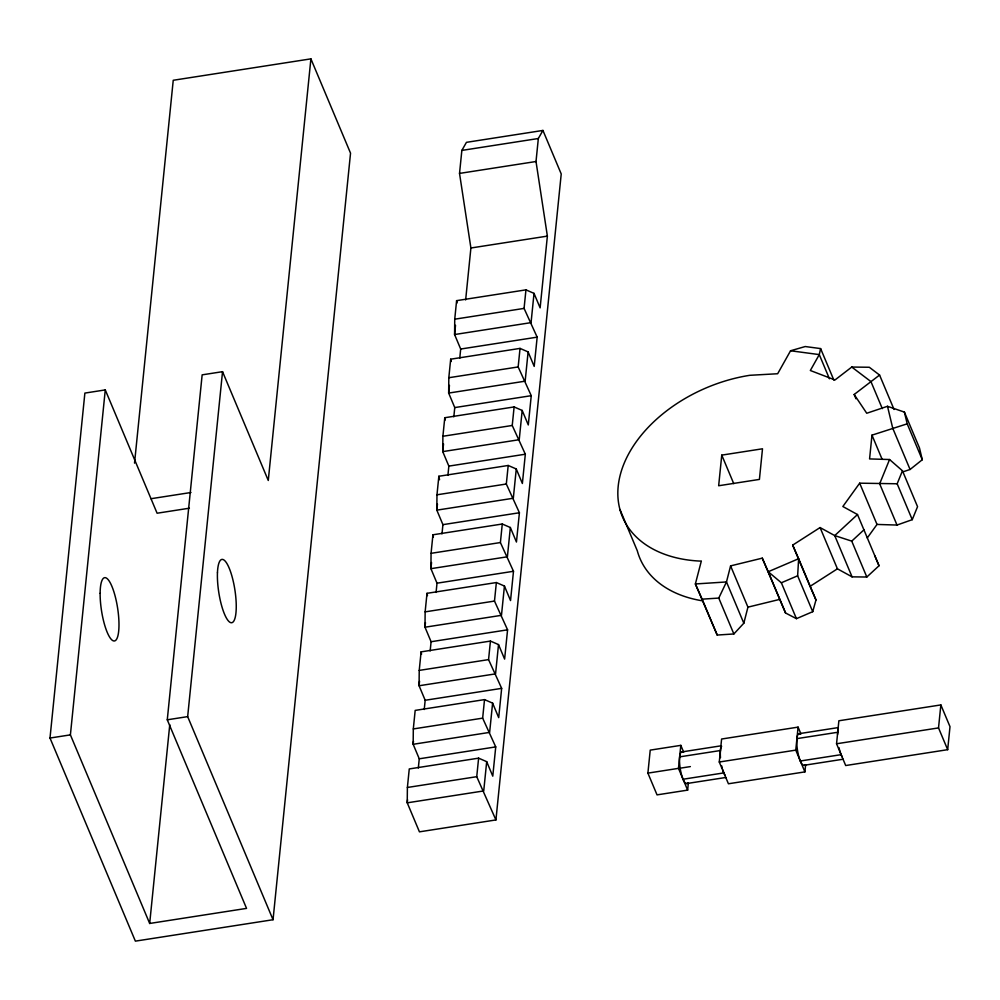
<?xml version="1.0" encoding="UTF-8"?>
<svg xmlns="http://www.w3.org/2000/svg" width="1000" height="1000" viewBox="0 0 1000 1000"><rect width="100%" height="100%" fill="white"/><g stroke="black" fill="none" stroke-linecap="round" stroke-linejoin="round"><path stroke-width="1.5" d="M418.325 768.037L419.263 758.8L413.162 744.287L413.312 728.938L415.175 710.4L484.525 699.613L482.65 718.15L495.737 746.9L492.775 776.162L486.688 761.663L478.612 758.15L409.263 768.938L407.388 787.475L407.238 802.825L419.438 831.838L495.925 819.938L561.225 173.962L542.938 130.438L466.45 142.338L461.85 150.412L459.525 173.412L470.9 248L465.65 299.925M430.163 650.962L431.087 641.725L425 627.212L425.138 611.862L427.013 593.325L496.362 582.55L494.487 601.075L507.575 629.825L504.613 659.1L498.512 644.587L490.438 641.075L421.1 651.862L419.225 670.4L419.075 685.75L425.175 700.263L424.237 709.5M441.987 533.888L442.925 524.65L436.825 510.15L436.975 494.8L438.85 476.262L508.2 465.475L506.325 484.012L519.412 512.75L516.45 542.025L510.35 527.513L502.275 524.012L432.938 534.788L431.062 553.325L430.913 568.675L437.013 583.188L436.075 592.425M453.825 416.825L454.762 407.575L448.663 393.075L448.812 377.725L450.688 359.188L520.037 348.4L518.162 366.938L531.25 395.688L528.288 424.95L522.188 410.45L514.113 406.938L444.775 417.725L442.9 436.262L442.75 451.613L448.85 466.112L447.912 475.363M542.938 130.438L538.337 138.512L536.013 161.513L547.375 236.112L540.125 307.875L534.025 293.375L525.95 289.862L456.6 300.65L454.738 319.188L454.588 334.538L460.688 349.038L459.75 358.288M833.888 380.175L820.612 348.587L805.238 346.538L790.562 350.763L777.663 373.738L749.862 375.3A128.062 86.512 -22.8 0 0 620.45 474.15A128.062 86.512 -22.8 0 0 699.9 561.075L701.35 560.988L695.375 583.962L717.212 635.05L733.863 633.962L718.775 598.075L726.475 581.95L730.588 565.887L762.275 558.15L785.562 613L796.438 618.663L812.725 611.688L797.638 575.8L798.637 558.713L792.688 545.112L820.075 527.562L834.725 535.588L851.737 541.125L866.825 577.025L879.013 565.75L874.837 555.788M134.525 463.137L173.238 80.275L310.9 58.863L350.538 153.162L273.038 919.725L135.375 941.137L50 738.037L84.875 393.088L105.275 389.913L157.1 513.225L189.4 508.2M310.9 58.863L268.275 480.475L222.537 371.675L202.15 374.85L167.275 719.8L246.55 908.388L149.675 923.462L70.4 734.875L105.275 389.913M149.675 923.462L169.762 724.7M273.038 919.725L187.662 716.625L222.537 371.675M407.55 799.75L407.238 802.825L483.725 790.925L486.688 761.663M413.475 741.213L413.162 744.287L489.637 732.387L492.6 703.125L484.525 699.613M419.538 681.137L419.075 685.75L495.562 673.863L498.512 644.587M425.462 622.6L425 627.212L501.475 615.325L504.438 586.05L496.362 582.55M431.538 562.513L430.913 568.675L507.4 556.788L510.35 527.513M437.45 503.988L436.825 510.15L513.312 498.25L516.275 468.975L508.2 465.475M443.525 443.9L442.75 451.613L519.225 439.712L522.188 410.45M449.45 385.375L448.663 393.075L525.15 381.175L528.112 351.912L520.037 348.4M455.513 325.288L454.588 334.538L531.062 322.638L534.025 293.375M495.925 819.938L476.737 776.688L478.612 758.15M492.6 703.125L498.7 717.638L501.662 688.363L488.562 659.613L490.438 641.075M504.438 586.05L510.538 600.562L513.488 571.287L500.4 542.55L502.275 524.012M516.275 468.975L522.375 483.488L525.325 454.212L512.238 425.475L514.113 406.938M528.112 351.912L534.2 366.413L537.163 337.15L524.075 308.4L525.95 289.862M688.363 782.938L687.638 790.125L657.038 794.875L647.9 773.125L650.225 750.125L680.812 745.362L683.675 752.163M687.638 790.125L678.487 768.363L680.812 745.362M721.762 455.125L718.662 485.75L759.412 479.412L762.5 448.787L721.762 455.125L733.75 483.638M805.638 764.7L804.912 771.888L728.425 783.775L719.275 762.013L721.6 739.025L798.088 727.125L800.95 733.925M804.912 771.888L795.763 750.125L798.088 727.125M836.55 743.775L838.875 720.775L940.85 704.925L950 726.675L947.675 749.675L845.7 765.537L836.55 743.775L938.525 727.913L940.85 704.925M903.162 471.788L910.075 469.475L922.288 459.725L907.2 423.825L871.975 435.15L869.575 458.925L889.562 459.525L902.463 470.788L917.55 506.675L912.25 519.663L897.013 525.05L877.013 524.438L867.275 537.95M820.612 348.587L819.275 354.6L810.337 370.5L835 379.963L851.762 367.05L869.312 367.262L879.575 375.05L894.062 409.5M733.863 633.962L743.825 623.212L747.938 607.15L730.588 565.887M812.725 611.688L815.987 599.975L798.637 558.713L768.225 571.737L762.275 558.15M889.562 459.525L879.663 483.787L897.013 525.05M912.25 519.663L897.163 483.775L902.463 470.788M897.163 483.775L859.675 483.175L842.85 506.512L857.5 514.538L879.013 565.75M857.5 514.538L834.725 535.588L852.075 576.85L866.825 577.025M851.737 541.125L863.925 529.862M855.962 398.762L854.175 394.487L879.575 375.05M815.987 599.975L810.037 586.375L837.425 568.825L852.075 576.85M785.562 613L768.225 571.737L781.35 582.775L797.638 575.8M922.288 459.725L919.488 447.987L904.4 412.1L887.5 406.3L866.737 413.25L854.175 394.487M747.938 607.15L779.613 599.412M461.85 150.412L538.337 138.512M459.525 173.412L536.013 161.513M470.9 248L547.375 236.112M454.738 319.188L524.075 308.4M460.688 349.038L537.163 337.15M448.812 377.725L518.162 366.938M454.762 407.575L531.25 395.688M442.9 436.262L512.238 425.475M151 498.713L190.987 492.5M448.85 466.112L525.325 454.212M436.975 494.8L506.325 484.012M442.925 524.65L519.412 512.75M431.062 553.325L500.4 542.55M437.013 583.188L513.488 571.287M425.138 611.862L494.487 601.075M431.087 641.725L507.575 629.825M419.225 670.4L488.562 659.613M50 738.037L70.4 734.875M167.275 719.8L187.662 716.625M425.175 700.263L501.662 688.363M413.312 728.938L482.65 718.15M419.263 758.8L495.737 746.9M407.388 787.475L476.737 776.688M681.812 751.925L721.075 745.812M799.087 733.675L838.363 727.575M679.65 756.862L720.438 750.525M796.925 738.625L837.712 732.275M647.9 773.125L678.487 768.363M687.6 782.913A16.012 4.075 81.2 0 1 680.163 768.188L690.362 766.6M719.275 762.013L795.763 750.125M683.062 779.237L723.85 772.9M800.337 761L841.125 754.663M686.637 783.562L725.9 777.463M803.913 765.325L843.188 759.212M743.825 623.212L726.475 581.95L695.375 583.962L702.125 599.163L718.775 598.075M790.562 350.763L819.275 354.6L829.438 378.787M851.762 367.05L870.938 381.587L882.3 408.612M910.075 469.475L892.738 428.212L887.5 406.3M871.975 435.15L882.138 459.338M859.675 483.175L877.013 524.438M938.525 727.913L947.675 749.675M820.075 527.562L837.425 568.825M792.688 545.112L810.037 586.375M781.35 582.775L796.438 618.663M702.125 599.163L717.212 635.05M619.95 509.487L637.288 550.75A128.062 86.512 -22.8 0 0 701.725 600.7M904.4 412.1L907.2 423.825M456.6 300.65L457.075 302.962M450.688 359.188L451.15 361.5M444.775 417.725L445.238 420.025M438.85 476.262L439.55 479.725M432.938 534.788L433.4 537.1M427.013 593.325L427.488 595.638M421.1 651.862L421.562 654.175M725.075 775.325A16.012 4.075 81.2 0 1 722.712 769.688M722.362 768.487A16.012 4.075 81.2 0 1 721.725 765.913M720.475 757.725A16.012 4.075 81.2 0 1 721.637 746.225M804.875 764.675A16.012 4.075 81.2 0 1 797.438 749.938A16.012 4.075 81.2 0 1 800.212 734.1M680.163 768.188A16.012 4.075 81.2 0 1 682.95 752.35M842.35 757.087A16.012 4.075 81.2 0 1 839 747.675M837.588 734.45A16.012 4.075 81.2 0 1 838.175 729.675M217.45 572.775A32.013 8.15 81.2 0 0 230.65 622.612A32.013 8.15 81.2 0 0 232.413 577.888A32.013 8.15 81.2 0 0 217.45 572.775M100.125 593.35A32.013 8.15 81.2 0 0 114.113 640.987A32.013 8.15 81.2 0 0 114.45 593.65A32.013 8.15 81.2 0 0 100.125 593.35"/></g></svg>
